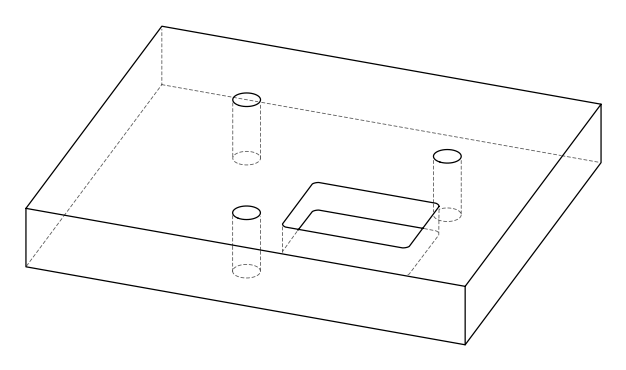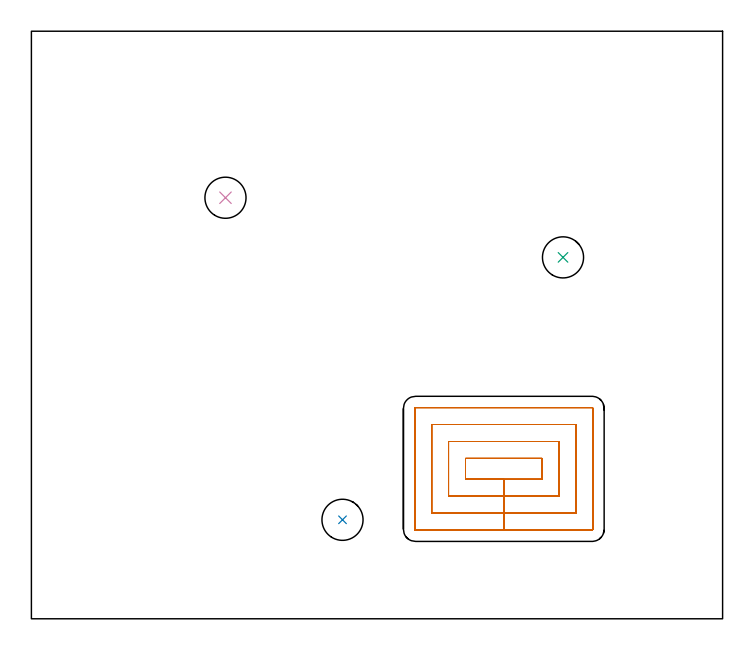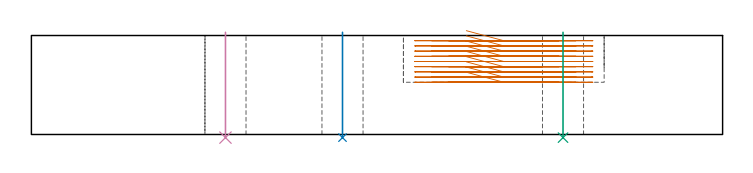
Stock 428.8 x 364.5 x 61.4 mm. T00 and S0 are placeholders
(PLAN: 4 operations, 1 tool changes, 20 min)
(1 MILL_RECTANGULAR_POCKET | POCKET_RECTANGULAR_STRAIGHT | UGT0201_132 | Follow Part, ap 3.5, ae 75% | 19.26 min | 323602 mm3)
(2 INDEXABLE_INSERT_DRILL_THROUGH_HOLE_FROM_SOLID | STEP1HOLE | NXT0302_022 | 0.26 min | 31337 mm3)
(3 INDEXABLE_INSERT_DRILL_THROUGH_HOLE_FROM_SOLID_1 | STEP1HOLE_1 | NXT0302_022 | 0.26 min | 31295 mm3)
(4 INDEXABLE_INSERT_DRILL_THROUGH_HOLE_FROM_SOLID_2 | STEP1HOLE_2 | NXT0302_022 | 0.26 min | 31350 mm3)
(TOOL UGT0201_132 | Carbide End Mill 14.0 | D14 FL30 Z4)
(TOOL NXT0302_022 | Index. Insert Drill 25.5mm [880-D2550L25-03] | D25.5 PA176 FL77 Z2)
(OP 1 MILL_RECTANGULAR_POCKET)
G17 G21 G94 G90
T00 M6
G54
G17 G0 G90 X269.828 Y86.5 S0 M3
G43 Z71.4 H0
Z64.4
G94 G1 X293.05 Z58.178 F250.
X316.8 F500.
Y99.5
X269.3
Y86.5
X293.05
Y76.
X327.3
Y110.
X258.8
Y76.
X293.05
Y65.5
X337.8
Y120.5
X248.3
Y65.5
X293.05
Y55.
X347.8
G3 X348.3 Y55.5 R0.5
G1 Y130.5
G3 X347.8 Y131. R0.5
G1 X238.3
G3 X237.8 Y130.5 R0.5
G1 Y55.5
G3 X238.3 Y55. R0.5
G1 X293.05
X294.05
G0 X269.828 Y86.5 Z61.178
G1 X293.05 Z54.955 F250.
X316.8 F500.
Y99.5
X269.3
Y86.5
X293.05
Y76.
X327.3
Y110.
X258.8
Y76.
X293.05
Y65.5
X337.8
Y120.5
X248.3
Y65.5
X293.05
Y55.
X347.8
G3 X348.3 Y55.5 R0.5
G1 Y130.5
G3 X347.8 Y131. R0.5
G1 X238.3
G3 X237.8 Y130.5 R0.5
G1 Y55.5
G3 X238.3 Y55. R0.5
G1 X293.05
X294.05
G0 X269.828 Y86.5 Z57.955
G1 X293.05 Z51.733 F250.
X316.8 F500.
Y99.5
X269.3
Y86.5
X293.05
Y76.
X327.3
Y110.
X258.8
Y76.
X293.05
Y65.5
X337.8
Y120.5
X248.3
Y65.5
X293.05
Y55.
X347.8
G3 X348.3 Y55.5 R0.5
G1 Y130.5
G3 X347.8 Y131. R0.5
G1 X238.3
G3 X237.8 Y130.5 R0.5
G1 Y55.5
G3 X238.3 Y55. R0.5
G1 X293.05
X294.05
G0 X269.828 Y86.5 Z54.733
G1 X293.05 Z48.511 F250.
X316.8 F500.
Y99.5
X269.3
Y86.5
X293.05
Y76.
X327.3
Y110.
X258.8
Y76.
X293.05
Y65.5
X337.8
Y120.5
X248.3
Y65.5
X293.05
Y55.
X347.8
G3 X348.3 Y55.5 R0.5
G1 Y130.5
G3 X347.8 Y131. R0.5
G1 X238.3
G3 X237.8 Y130.5 R0.5
G1 Y55.5
G3 X238.3 Y55. R0.5
G1 X293.05
X294.05
G0 X269.828 Y86.5 Z51.511
G1 X293.05 Z45.289 F250.
X316.8 F500.
Y99.5
X269.3
Y86.5
X293.05
Y76.
X327.3
Y110.
X258.8
Y76.
X293.05
Y65.5
X337.8
Y120.5
X248.3
Y65.5
X293.05
Y55.
X347.8
G3 X348.3 Y55.5 R0.5
G1 Y130.5
G3 X347.8 Y131. R0.5
G1 X238.3
G3 X237.8 Y130.5 R0.5
G1 Y55.5
G3 X238.3 Y55. R0.5
G1 X293.05
X294.05
G0 X269.828 Y86.5 Z48.289
G1 X293.05 Z42.067 F250.
X316.8 F500.
Y99.5
X269.3
Y86.5
X293.05
Y76.
X327.3
Y110.
X258.8
Y76.
X293.05
Y65.5
X337.8
Y120.5
X248.3
Y65.5
X293.05
Y55.
X347.8
G3 X348.3 Y55.5 R0.5
G1 Y130.5
G3 X347.8 Y131. R0.5
G1 X238.3
G3 X237.8 Y130.5 R0.5
G1 Y55.5
G3 X238.3 Y55. R0.5
G1 X293.05
X294.05
G0 X269.828 Y86.5 Z45.067
G1 X293.05 Z38.844 F250.
X316.8 F500.
Y99.5
X269.3
Y86.5
X293.05
Y76.
X327.3
Y110.
X258.8
Y76.
X293.05
Y65.5
X337.8
Y120.5
X248.3
Y65.5
X293.05
Y55.
X347.8
G3 X348.3 Y55.5 R0.5
G1 Y130.5
G3 X347.8 Y131. R0.5
G1 X238.3
G3 X237.8 Y130.5 R0.5
G1 Y55.5
G3 X238.3 Y55. R0.5
G1 X293.05
X294.05
G0 X269.828 Y86.5 Z41.844
G1 X293.05 Z35.622 F250.
X316.8 F500.
Y99.5
X269.3
Y86.5
X293.05
Y76.
X327.3
Y110.
X258.8
Y76.
X293.05
Y65.5
X337.8
Y120.5
X248.3
Y65.5
X293.05
Y55.
X347.8
G3 X348.3 Y55.5 R0.5
G1 Y130.5
G3 X347.8 Y131. R0.5
G1 X238.3
G3 X237.8 Y130.5 R0.5
G1 Y55.5
G3 X238.3 Y55. R0.5
G1 X293.05
X294.05
G0 X269.828 Y86.5 Z38.622
G1 X293.05 Z32.4 F250.
X316.8 F500.
Y99.5
X269.3
Y86.5
X293.05
Y76.
X327.3
Y110.
X258.8
Y76.
X293.05
Y65.5
X337.8
Y120.5
X248.3
Y65.5
X293.05
Y55.
X347.8
G3 X348.3 Y55.5 R0.5
G1 Y130.5
G3 X347.8 Y131. R0.5
G1 X238.3
G3 X237.8 Y130.5 R0.5
G1 Y55.5
G3 X238.3 Y55. R0.5
G1 X293.05
X294.05
G0 Z71.4
M5
M2
(OP 2 INDEXABLE_INSERT_DRILL_THROUGH_HOLE_FROM_SOLID)
G17 G21 G94 G90
T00 M6
G54
G17 G0 G90 X193. Y61.4 S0 M3
G43 Z71.4 H1
G94 G81 G98 Z-1.945 F250. R63.4
G80
M5
M2
(OP 3 INDEXABLE_INSERT_DRILL_THROUGH_HOLE_FROM_SOLID_1)
G17 G21 G94 G90
T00 M6
G54
G17 G0 G90 X329.8 Y224.2 S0 M3
G43 Z71.4 H1
G94 G81 G98 Z-1.945 F250. R63.4
G80
M5
M2
(OP 4 INDEXABLE_INSERT_DRILL_THROUGH_HOLE_FROM_SOLID_2)
G17 G21 G94 G90
T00 M6
G54
G17 G0 G90 X120.4 Y261.2 S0 M3
G43 Z71.4 H1
G94 G81 G98 Z-1.945 F250. R63.4
G80
M5
M2
